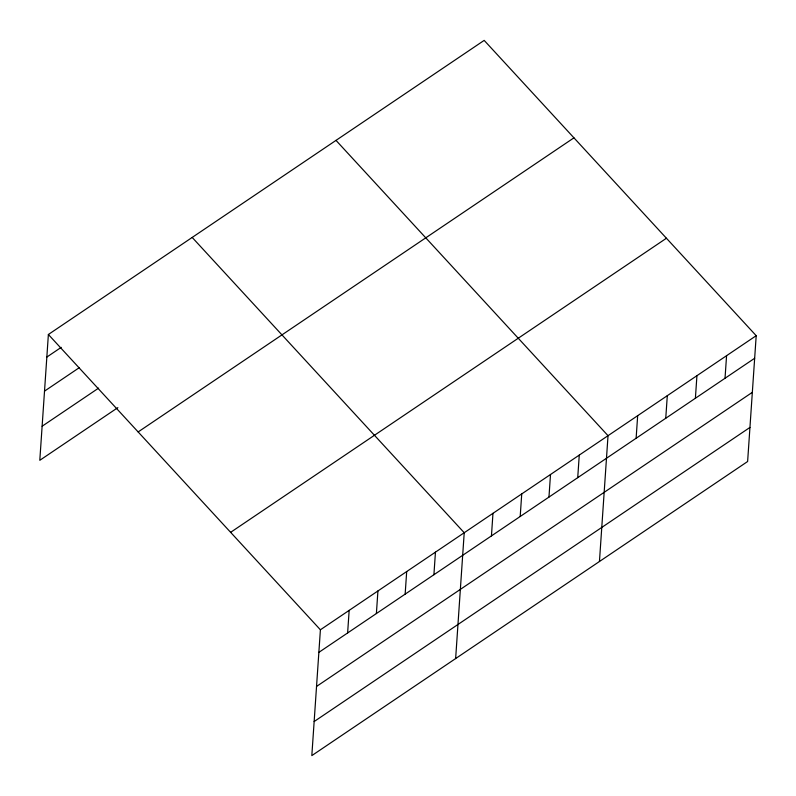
<?xml version="1.0" encoding="UTF-8"?>
<svg xmlns="http://www.w3.org/2000/svg" width="796" height="796" viewBox="0 0 796 796"><rect width="100%" height="100%" fill="white"/><g stroke="black" fill="none" stroke-linecap="round" stroke-linejoin="round"><path stroke-width="1.19" d="M48.377 334.489L320.4 629.785L311.823 755.613L747.623 461.511L756.2 335.693L484.177 40.387L48.377 334.489L39.8 460.307L117.868 407.622M347.623 632.959L349.165 610.383M376.389 613.547L377.921 590.97M405.154 594.134L406.686 571.558M433.91 574.722L435.452 552.145M455.64 658.561L464.217 532.733L192.194 237.437M491.44 535.907L492.973 513.32M520.196 516.495L521.738 493.918M548.961 497.082L550.504 474.506M577.727 477.67L579.269 455.093M599.448 561.508L608.025 435.681L336.002 140.385M636.123 438.258L637.666 415.681M665.755 418.258L667.297 395.682M695.396 398.269L696.928 375.682M725.027 378.269L726.569 355.693M46.835 357.066L61.222 347.355M44.516 391.135L79.441 367.563M42.118 426.238L98.624 388.11M138.146 431.939L573.946 137.837M230.631 532.335L666.431 238.243M320.4 629.785L756.2 335.693M318.858 652.372L754.658 358.27M316.539 686.441L752.339 392.338M314.141 721.544L749.941 427.442"/></g></svg>
